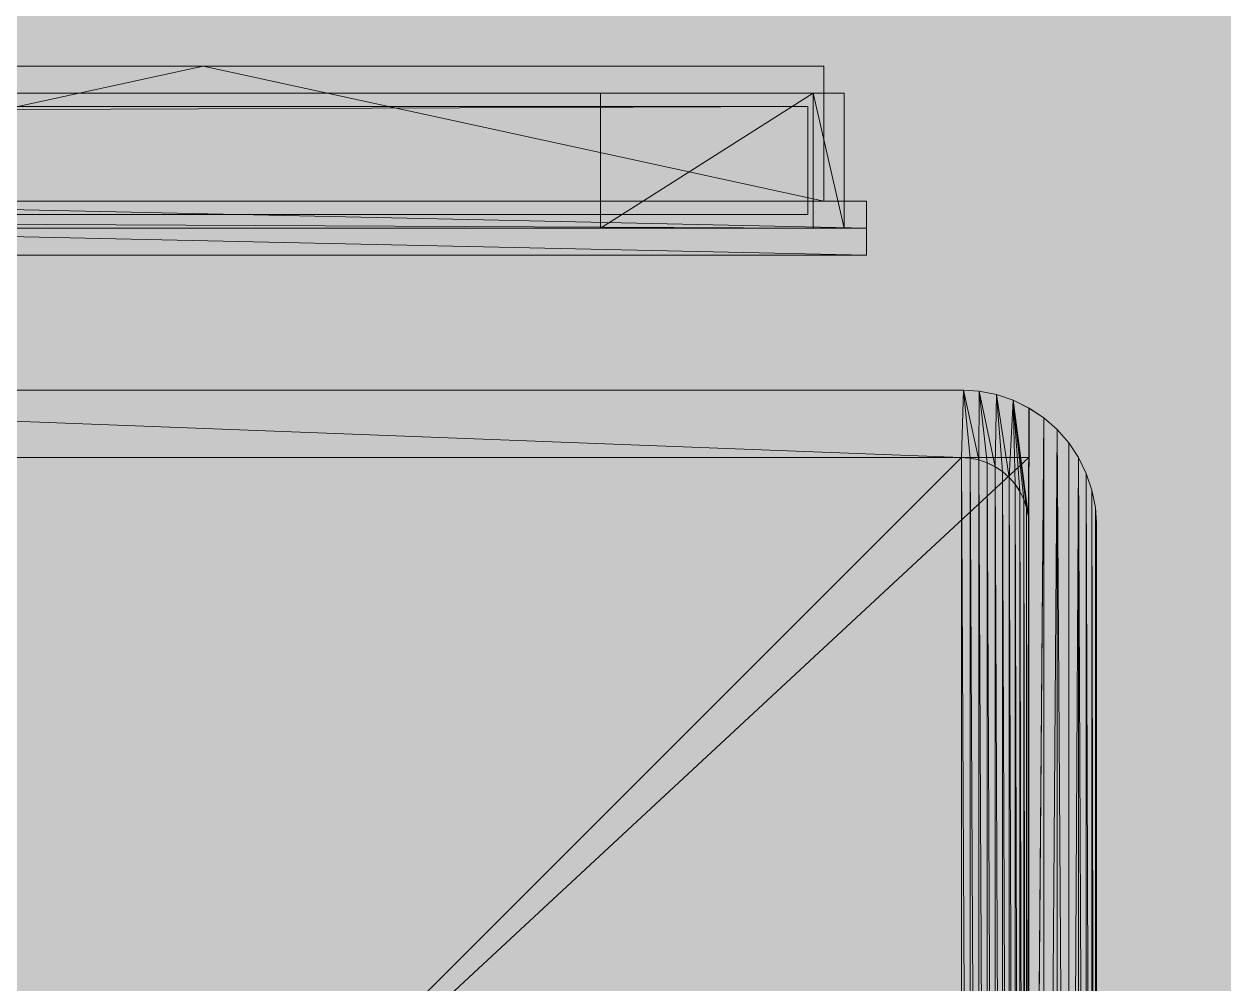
# Model space of a CAD drawing. Header units: millimetres. Extents: x -284281 to 1648660, y -821378 to -151356.
# Drawn here: x -207721.1 to -207507.8, y -270764.4 to -270593.9 of the extents above; entities that cross this region are included whole.
import ezdxf

# ---------------------------------------------------------------- set-up
doc = ezdxf.new("R2010")
doc.units = ezdxf.units.MM
doc.header["$MEASUREMENT"] = 0
doc.layers.add('Sols_ Dalles', color=7, linetype='Continuous')

# ---------------------------------------------------------------- blocks, each defined once
blk = doc.blocks.new('Dalle_14_1', base_point=(217961.31, -273253.27))
at = {"layer": 'Sols_ Dalles', "linetype": 'Continuous', "lineweight": 0, "true_color": 0x2e271c}
blk.add_hatch(color=250, dxfattribs=at).paths.add_polyline_path([(217961.31, -273253.27, 0.415791), (219972.08, -275253.24), (252109.07, -275105.97, 0.414214), (254098.27, -273095.23), (254087.39, -271073.02, -0.001346), (254087.36, -271062.25), (253905.62, -271062.25), (253905.62, -267687.29), (253887.34, -267687.29), (253887.34, -265687.29), (250537.57, -265687.29), (250537.57, -270787.29), (250537.73, -271092.13), (250548.62, -273114.34), (220537.57, -273253.27), (220537.57, -270687.29), (220537.57, -265687.29), (219961.31, -265687.29, 0.258849), (218113.76, -267154.75, 0.098562), (217961.31, -267920.63)])
blk = doc.blocks.new('Forme_51_1')
at = {"color": 7, "linetype": 'Continuous', "lineweight": 20, "flags": 128}
for points in [[(218250.85, -270671.01), (218586.85, -270671.01)], [(218250.85, -270671.01), (218586.85, -270671.01)], [(218586.85, -270671.01), (218586.85, -270983.01)], [(218586.85, -270671.01), (218586.85, -270983.01)]]:
    blk.add_lwpolyline(points, dxfattribs=at)
blk = doc.blocks.new('Forme_52_1')
at = {"color": 7, "linetype": 'Continuous', "lineweight": 20, "flags": 128}
for points in [[(218250.85, -270671.01), (218586.85, -270671.01)], [(218250.85, -270983.01), (218586.85, -270671.01)], [(218586.85, -270983.01), (218586.85, -270671.01)]]:
    blk.add_lwpolyline(points, dxfattribs=at)
blk = doc.blocks.new('Forme_54_1')
at = {"color": 212, "linetype": 'Continuous', "lineweight": 5, "true_color": 0xcb00cc, "flags": 128}
blk.add_lwpolyline([(218586.85, -270846.21), (218586.85, -270683.01), (218586.81, -270682.33), (218586.76, -270681.45), (218586.62, -270680.78), (218586.45, -270679.9), (218586.23, -270679.26), (218585.94, -270678.41), (218585.64, -270677.81), (218585.25, -270677.01), (218584.87, -270676.44), (218584.38, -270675.7), (218583.93, -270675.19), (218583.34, -270674.53), (218582.67, -270673.94), (218582.16, -270673.49), (218581.42, -270673), (218580.85, -270672.62), (218580.06, -270672.22), (218579.45, -270671.92), (218578.61, -270671.64), (218577.96, -270671.42), (218577.09, -270671.25), (218576.43, -270671.12), (218575.53, -270671.06), (218574.85, -270671.01), (218398.05, -270671.01)], dxfattribs=at)
at = {"color": 7, "linetype": 'Continuous', "lineweight": 20, "flags": 128}
for points in [[(218586.85, -270971.01), (218586.76, -270681.45), (218586.45, -270679.9), (218585.94, -270678.41), (218585.25, -270677.01), (218584.38, -270675.7), (218583.34, -270674.53), (218582.16, -270673.49), (218580.85, -270672.62), (218579.45, -270671.92), (218577.96, -270671.42), (218576.43, -270671.12), (218574.85, -270671.01), (218262.85, -270671.01)], [(218262.85, -270983.01), (218574.85, -270671.01)], [(218576.43, -270982.91), (218574.85, -270671.01)], [(218574.85, -270983.01), (218574.85, -270671.01)], [(218576.43, -270982.91), (218576.43, -270671.12)], [(218577.96, -270982.6), (218576.43, -270671.12)], [(218577.96, -270982.6), (218577.96, -270671.42)], [(218579.45, -270982.1), (218577.96, -270671.42)], [(218580.85, -270981.4), (218579.45, -270671.92)], [(218579.45, -270982.1), (218579.45, -270671.92)], [(218580.85, -270981.4), (218580.85, -270672.62)], [(218582.16, -270980.53), (218580.85, -270672.62)], [(218582.16, -270980.53), (218582.16, -270673.49)], [(218583.34, -270979.49), (218582.16, -270673.49)], [(218583.34, -270979.49), (218583.34, -270674.53)], [(218584.38, -270978.32), (218583.34, -270674.53)], [(218585.25, -270977.01), (218584.38, -270675.7)], [(218584.38, -270978.32), (218584.38, -270675.7)], [(218585.25, -270977.01), (218585.25, -270677.01)], [(218585.94, -270975.61), (218585.25, -270677.01)], [(218586.45, -270974.12), (218585.94, -270678.41)], [(218585.94, -270975.61), (218585.94, -270678.41)], [(218586.76, -270972.58), (218586.45, -270679.9)], [(218586.45, -270974.12), (218586.45, -270679.9)], [(218586.76, -270972.58), (218586.76, -270681.45)], [(218586.85, -270971.01), (218586.85, -270683.01), (218586.76, -270681.45)]]:
    blk.add_lwpolyline(points, dxfattribs=at)
blk = doc.blocks.new('Forme_55_1')
at = {"color": 7, "linetype": 'Continuous', "lineweight": 20, "flags": 128}
for points in [[(218598.85, -270971.41), (218598.85, -270682.61), (218598.67, -270679.88), (218598.06, -270676.79), (218597.05, -270673.82), (218595.66, -270671), (218593.92, -270668.38), (218591.85, -270666.02), (218589.48, -270663.95), (218586.87, -270662.2), (218584.06, -270660.81), (218581.08, -270659.8), (218578, -270659.19), (218575.25, -270659.01), (218262.47, -270659.01)], [(218262.47, -270659.01), (218574.85, -270671.01), (218576.43, -270671.12), (218577.96, -270671.42), (218579.45, -270671.92), (218580.85, -270672.62), (218582.16, -270673.49), (218583.34, -270674.53), (218584.38, -270675.7), (218585.25, -270677.01), (218585.94, -270678.41), (218586.45, -270679.9), (218586.76, -270681.45), (218586.85, -270683.01), (218586.85, -270971.01), (218586.87, -270991.82)], [(218574.85, -270671.01), (218575.25, -270659.01)], [(218577.96, -270671.42), (218575.25, -270659.01)], [(218576.43, -270671.12), (218575.25, -270659.01)], [(218577.96, -270671.42), (218578, -270659.19)], [(218579.45, -270671.92), (218578, -270659.19)], [(218580.85, -270672.62), (218578, -270659.19)], [(218580.85, -270672.62), (218581.08, -270659.8)], [(218582.16, -270673.49), (218581.08, -270659.8)], [(218583.34, -270674.53), (218581.08, -270659.8)], [(218583.34, -270674.53), (218584.06, -270660.81)], [(218585.25, -270677.01), (218584.06, -270660.81)], [(218585.94, -270678.41), (218584.06, -270660.81)], [(218586.45, -270679.9), (218584.06, -270660.81)], [(218586.76, -270681.45), (218584.06, -270660.81)], [(218584.38, -270675.7), (218584.06, -270660.81)], [(218586.76, -270681.45), (218586.87, -270662.2)], [(218586.85, -270683.01), (218586.87, -270662.2)], [(218586.87, -270991.82), (218589.48, -270663.95)], [(218589.48, -270990.08), (218589.48, -270663.95)], [(218589.48, -270990.08), (218591.85, -270666.02)], [(218591.85, -270988), (218591.85, -270666.02)], [(218593.92, -270985.64), (218591.85, -270666.02)], [(218593.92, -270985.64), (218593.92, -270668.38)], [(218250.84, -270991.82), (218250.85, -270971.01), (218250.85, -270683.01), (218250.96, -270681.45), (218251.26, -270679.9), (218251.77, -270678.41), (218252.46, -270677.01), (218253.34, -270675.7), (218254.37, -270674.53), (218255.56, -270673.49), (218256.85, -270672.62), (218258.27, -270671.92), (218259.75, -270671.42), (218261.29, -270671.12), (218262.85, -270671.01), (218574.85, -270671.01)], [(218593.92, -270985.64), (218595.66, -270671)], [(218597.05, -270980.2), (218595.66, -270671)], [(218595.66, -270983.02), (218595.66, -270671)], [(218598.06, -270977.23), (218597.05, -270673.82)], [(218597.05, -270980.2), (218597.05, -270673.82)], [(218598.67, -270974.14), (218598.06, -270676.79)], [(218598.06, -270977.23), (218598.06, -270676.79)], [(218598.85, -270971.41), (218598.67, -270679.88)], [(218598.67, -270974.14), (218598.67, -270679.88)]]:
    blk.add_lwpolyline(points, dxfattribs=at)
blk = doc.blocks.new('Forme_56_1')
at = {"color": 7, "linetype": 'Continuous', "lineweight": 20, "flags": 128}
for points in [[(218329.83, -270601.41), (218309.02, -270601.41), (218288.22, -270601.41)], [(218288.22, -270625.41), (218288.22, -270601.41)], [(218290.11, -270606.21), (218288.22, -270601.41)], [(218329.83, -270601.41), (218290.11, -270606.21)], [(218309.02, -270601.41), (218290.11, -270606.21)], [(218327.93, -270606.21), (218329.83, -270601.41)], [(218329.83, -270601.41), (218440.12, -270601.41), (218550.41, -270601.41)], [(218550.41, -270625.41), (218440.12, -270601.41), (218329.83, -270625.41)], [(218329.83, -270601.41), (218329.83, -270625.41)], [(218550.41, -270601.41), (218550.41, -270625.41)], [(218290.11, -270606.21), (218288.22, -270625.41)], [(218327.93, -270606.21), (218290.11, -270606.21)], [(218290.11, -270630.21), (218290.11, -270606.21)], [(218327.93, -270606.21), (218327.93, -270630.21)], [(218329.83, -270625.41), (218327.93, -270606.21)], [(218280.66, -270635.01), (218280.66, -270630.21), (218280.66, -270625.41)], [(218280.66, -270625.41), (218288.22, -270625.41)], [(218288.22, -270625.41), (218280.66, -270630.21)], [(218290.11, -270630.21), (218288.22, -270625.41)], [(218327.93, -270626.09), (218290.11, -270630.21)], [(218329.83, -270625.41), (218327.93, -270630.21)], [(218337.39, -270625.41), (218327.93, -270630.21)], [(218329.83, -270625.41), (218337.39, -270625.41)], [(218337.39, -270625.41), (218557.98, -270625.41)], [(218557.98, -270630.21), (218337.39, -270625.41)], [(218337.39, -270625.41), (218337.39, -270630.21), (218337.39, -270635.01)], [(218557.98, -270625.41), (218557.98, -270630.21), (218557.98, -270635.01)], [(218280.66, -270630.21), (218290.11, -270630.21), (218327.93, -270630.21), (218337.39, -270630.21)], [(218290.11, -270630.21), (218280.66, -270635.01)], [(218337.39, -270630.21), (218280.66, -270635.01)], [(218337.39, -270630.21), (218557.98, -270630.21)], [(218557.98, -270635.01), (218337.39, -270630.21)], [(218337.39, -270635.01), (218280.66, -270635.01)], [(218557.98, -270635.01), (218337.39, -270635.01)]]:
    blk.add_lwpolyline(points, dxfattribs=at)
blk = doc.blocks.new('Forme_57_1')
at = {"color": 7, "linetype": 'Continuous', "lineweight": 20, "flags": 128}
for points in [[(218548.53, -270606.21), (218510.7, -270630.21)], [(218510.7, -270606.21), (218510.7, -270630.21)], [(218548.53, -270606.21), (218510.7, -270606.21)], [(218554.03, -270630.21), (218548.53, -270606.21)], [(218554.03, -270606.21), (218548.53, -270606.21)], [(218548.53, -270630.21), (218548.53, -270606.21)], [(218554.03, -270630.21), (218554.03, -270606.21)], [(218510.7, -270630.21), (218548.53, -270630.21)], [(218554.03, -270630.21), (218548.53, -270630.21)]]:
    blk.add_lwpolyline(points, dxfattribs=at)
blk = doc.blocks.new('Forme_58_1')
at = {"color": 7, "linetype": 'Continuous', "lineweight": 20, "flags": 128}
for points in [[(218021.11, -270608.61), (218547.58, -270608.61)], [(218547.58, -270608.61), (218021.11, -270610.6)], [(218547.58, -270608.61), (218547.58, -270627.81)], [(218021.11, -270627.81), (218547.58, -270627.81)]]:
    blk.add_lwpolyline(points, dxfattribs=at)
blk = doc.blocks.new('Forme_59_1')
at = {"color": 7, "linetype": 'Continuous', "lineweight": 20, "flags": 128}
for points in [[(218548.53, -270606.21), (218028.06, -270606.21)], [(218548.53, -270606.21), (218548.53, -270630.21)], [(218548.53, -270630.21), (218028.06, -270627.75)], [(218548.53, -270630.21), (218028.06, -270630.21)]]:
    blk.add_lwpolyline(points, dxfattribs=at)

msp = doc.modelspace()

# ---------------------------------------------------------------- hatches: boundary and pattern name
at = {"layer": 'Sols_ Dalles', "linetype": 'Continuous', "lineweight": 0, "true_color": 0x2e271c}
msp.add_hatch(color=250, dxfattribs=at).paths.add_polyline_path([(-208168.02222, -273253.26877, 0.415791099), (-206157.25619, -275253.23979), (-174020.265, -275105.96997, 0.414213562), (-172031.06001, -273095.23292), (-172041.94576, -271073.02067, -0.001345761), (-172041.97474, -271062.25464), (-172041.97474, -267687.29374), (-172041.97474, -265687.29374), (-175591.76314, -265687.29374), (-175591.76314, -270787.29219), (-175591.60232, -271092.1288), (-175580.71657, -273114.34105), (-205591.76314, -273253.26877), (-205591.76314, -270687.29374), (-205591.76314, -265687.29374), (-206168.02222, -265687.29374, 0.258848905), (-208015.56832, -267154.75238, 0.098561619), (-208168.02222, -267920.63319)])

# ---------------------------------------------------------------- linework, layer by layer
at = {"color": 7, "linetype": 'Continuous', "lineweight": 20, "flags": 128}
for points in [[(-207799.50633, -270601.40986), (-207689.21431, -270601.40986), (-207578.92228, -270601.40986)], [(-207578.92228, -270625.40986), (-207689.21431, -270601.40986), (-207799.50633, -270625.40986)], [(-207578.92228, -270601.40986), (-207578.92228, -270625.40986)], [(-207580.80628, -270606.20986), (-208101.26673, -270606.20986)], [(-207580.80628, -270606.20986), (-207618.63029, -270630.20986)], [(-207618.63029, -270606.20986), (-207618.63029, -270630.20986)], [(-207580.80628, -270606.20986), (-207618.63029, -270606.20986)], [(-207575.29828, -270630.20986), (-207580.80628, -270606.20986)], [(-207575.29828, -270606.20986), (-207580.80628, -270606.20986)], [(-207580.80628, -270630.20986), (-207580.80628, -270606.20986)], [(-207580.80628, -270606.20986), (-207580.80628, -270630.20986)], [(-207575.29828, -270630.20986), (-207575.29828, -270606.20986)], [(-208108.21841, -270608.60986), (-207581.75428, -270608.60986)], [(-207581.75428, -270608.60986), (-208108.21841, -270610.60347)], [(-207581.75428, -270608.60986), (-207581.75428, -270627.80986)], [(-207791.94633, -270625.40986), (-207571.35028, -270625.40986)], [(-207571.35028, -270630.20986), (-207791.94633, -270625.40986)], [(-207571.35028, -270625.40986), (-207571.35028, -270630.20986), (-207571.35028, -270635.00986)], [(-208108.21841, -270627.80986), (-207581.75428, -270627.80986)], [(-207580.80628, -270630.20986), (-208101.26673, -270627.74627)], [(-207580.80628, -270630.20986), (-208101.26673, -270630.20986)], [(-207791.94633, -270630.20986), (-207571.35028, -270630.20986)], [(-207571.35028, -270635.00986), (-207791.94633, -270630.20986)], [(-207618.63029, -270630.20986), (-207580.80628, -270630.20986)], [(-207575.29828, -270630.20986), (-207580.80628, -270630.20986)], [(-207571.35028, -270635.00986), (-207791.94633, -270635.00986)], [(-207530.47827, -270971.40587), (-207530.47827, -270682.61386), (-207530.65827, -270679.87786), (-207531.27027, -270676.79386), (-207532.27827, -270673.81786), (-207533.67027, -270670.99786), (-207535.41027, -270668.38186), (-207537.48627, -270666.01786), (-207539.85027, -270663.95386), (-207542.46627, -270662.20186), (-207545.27427, -270660.80986), (-207548.25027, -270659.80186), (-207551.33428, -270659.18986), (-207554.08228, -270659.00986), (-207866.86235, -270659.00986)], [(-207866.86235, -270659.00986), (-207554.47828, -270671.00986), (-207552.90628, -270671.11786), (-207551.37028, -270671.41786), (-207549.88227, -270671.92186), (-207548.47827, -270672.61786), (-207547.17027, -270673.49386), (-207545.99427, -270674.52586), (-207544.95027, -270675.70186), (-207544.08627, -270677.00986), (-207543.39027, -270678.41386), (-207542.88627, -270679.90186), (-207542.57427, -270681.44986), (-207542.47827, -270683.00986), (-207542.47827, -270971.00987), (-207542.46627, -270991.81787)], [(-207554.47828, -270671.00986), (-207554.08228, -270659.00986)], [(-207551.37028, -270671.41786), (-207554.08228, -270659.00986)], [(-207552.90628, -270671.11786), (-207554.08228, -270659.00986)], [(-207551.37028, -270671.41786), (-207551.33428, -270659.18986)], [(-207549.88227, -270671.92186), (-207551.33428, -270659.18986)], [(-207548.47827, -270672.61786), (-207551.33428, -270659.18986)], [(-207548.47827, -270672.61786), (-207548.25027, -270659.80186)], [(-207547.17027, -270673.49386), (-207548.25027, -270659.80186)], [(-207545.99427, -270674.52586), (-207548.25027, -270659.80186)], [(-207545.99427, -270674.52586), (-207545.27427, -270660.80986)], [(-207544.08627, -270677.00986), (-207545.27427, -270660.80986)], [(-207543.39027, -270678.41386), (-207545.27427, -270660.80986)], [(-207542.88627, -270679.90186), (-207545.27427, -270660.80986)], [(-207542.57427, -270681.44986), (-207545.27427, -270660.80986)], [(-207544.95027, -270675.70186), (-207545.27427, -270660.80986)], [(-207542.57427, -270681.44986), (-207542.46627, -270662.20186)], [(-207542.47827, -270683.00986), (-207542.46627, -270662.20186)], [(-207542.46627, -270991.81787), (-207539.85027, -270663.95386)], [(-207539.85027, -270990.07787), (-207539.85027, -270663.95386)], [(-207539.85027, -270990.07787), (-207537.48627, -270666.01786)], [(-207537.48627, -270988.00187), (-207537.48627, -270666.01786)], [(-207535.41027, -270985.63787), (-207537.48627, -270666.01786)], [(-207535.41027, -270985.63787), (-207535.41027, -270668.38186)], [(-207878.49035, -270991.81787), (-207878.47835, -270971.00987), (-207878.47835, -270683.00986), (-207878.37035, -270681.44986), (-207878.07035, -270679.90186), (-207877.56635, -270678.41386), (-207876.87035, -270677.00986), (-207875.99435, -270675.70186), (-207874.96235, -270674.52586), (-207873.77435, -270673.49386), (-207872.47835, -270672.61786), (-207871.06235, -270671.92186), (-207869.58635, -270671.41786), (-207868.03835, -270671.11786), (-207866.47835, -270671.00986), (-207554.47828, -270671.00986)], [(-207878.47835, -270671.00986), (-207542.47827, -270671.00986)], [(-207878.47835, -270671.00986), (-207542.47827, -270671.00986)], [(-207878.47835, -270671.00986), (-207542.47827, -270671.00986)], [(-207878.47835, -270983.00987), (-207542.47827, -270671.00986)], [(-207542.47827, -270971.00987), (-207542.57427, -270681.44986), (-207542.88627, -270679.90186), (-207543.39027, -270678.41386), (-207544.08627, -270677.00986), (-207544.95027, -270675.70186), (-207545.99427, -270674.52586), (-207547.17027, -270673.49386), (-207548.47827, -270672.61786), (-207549.88227, -270671.92186), (-207551.37028, -270671.41786), (-207552.90628, -270671.11786), (-207554.47828, -270671.00986), (-207866.47835, -270671.00986)], [(-207866.47835, -270983.00987), (-207554.47828, -270671.00986)], [(-207552.90628, -270982.91387), (-207554.47828, -270671.00986)], [(-207554.47828, -270983.00987), (-207554.47828, -270671.00986)], [(-207552.90628, -270982.91387), (-207552.90628, -270671.11786)], [(-207551.37028, -270982.60187), (-207552.90628, -270671.11786)], [(-207551.37028, -270982.60187), (-207551.37028, -270671.41786)], [(-207549.88227, -270982.09787), (-207551.37028, -270671.41786)], [(-207548.47827, -270981.40187), (-207549.88227, -270671.92186)], [(-207549.88227, -270982.09787), (-207549.88227, -270671.92186)], [(-207542.47827, -270671.00986), (-207542.47827, -270983.00987)], [(-207542.47827, -270671.00986), (-207542.47827, -270983.00987)], [(-207542.47827, -270983.00987), (-207542.47827, -270671.00986)], [(-207535.41027, -270985.63787), (-207533.67027, -270670.99786)], [(-207532.27827, -270980.20187), (-207533.67027, -270670.99786)], [(-207533.67027, -270983.02187), (-207533.67027, -270670.99786)], [(-207548.47827, -270981.40187), (-207548.47827, -270672.61786)], [(-207547.17027, -270980.52587), (-207548.47827, -270672.61786)], [(-207547.17027, -270980.52587), (-207547.17027, -270673.49386)], [(-207545.99427, -270979.49387), (-207547.17027, -270673.49386)], [(-207531.27027, -270977.22587), (-207532.27827, -270673.81786)], [(-207532.27827, -270980.20187), (-207532.27827, -270673.81786)], [(-207545.99427, -270979.49387), (-207545.99427, -270674.52586)], [(-207544.95027, -270978.31787), (-207545.99427, -270674.52586)], [(-207544.08627, -270977.00987), (-207544.95027, -270675.70186)], [(-207544.95027, -270978.31787), (-207544.95027, -270675.70186)], [(-207544.08627, -270977.00987), (-207544.08627, -270677.00986)], [(-207543.39027, -270975.60587), (-207544.08627, -270677.00986)], [(-207542.88627, -270974.11787), (-207543.39027, -270678.41386)], [(-207543.39027, -270975.60587), (-207543.39027, -270678.41386)], [(-207530.65827, -270974.14187), (-207531.27027, -270676.79386)], [(-207531.27027, -270977.22587), (-207531.27027, -270676.79386)], [(-207542.57427, -270972.58187), (-207542.88627, -270679.90186)], [(-207542.88627, -270974.11787), (-207542.88627, -270679.90186)], [(-207530.47827, -270971.40587), (-207530.65827, -270679.87786)], [(-207530.65827, -270974.14187), (-207530.65827, -270679.87786)], [(-207542.57427, -270972.58187), (-207542.57427, -270681.44986)], [(-207542.47827, -270971.00987), (-207542.47827, -270683.00986), (-207542.57427, -270681.44986)]]:
    msp.add_lwpolyline(points, dxfattribs=at)
at = {"color": 212, "linetype": 'Continuous', "lineweight": 5, "true_color": 0xcb00cc, "flags": 128}
msp.add_lwpolyline([(-207542.47827, -270846.20998), (-207542.47827, -270683.00986), (-207542.51987, -270682.33386), (-207542.57427, -270681.44986), (-207542.70947, -270680.77906), (-207542.88627, -270679.90186), (-207543.10467, -270679.25706), (-207543.39027, -270678.41386), (-207543.69187, -270677.80546), (-207544.08627, -270677.00986), (-207544.46067, -270676.44306), (-207544.95027, -270675.70186), (-207545.40267, -270675.19226), (-207545.99427, -270674.52586), (-207546.66067, -270673.94106), (-207547.17027, -270673.49386), (-207547.91147, -270672.99746), (-207548.47827, -270672.61786), (-207549.27388, -270672.22346), (-207549.88227, -270671.92186), (-207550.72548, -270671.63626), (-207551.37028, -270671.41786), (-207552.24068, -270671.24786), (-207552.90628, -270671.11786), (-207553.79708, -270671.05666), (-207554.47828, -270671.00986), (-207731.27844, -270671.00986)], dxfattribs=at)

# ---------------------------------------------------------------- block references
at = {"linetype": 'Continuous', "lineweight": 0}
for name in ['Forme_56_1', 'Forme_59_1', 'Forme_57_1', 'Forme_58_1', 'Forme_55_1', 'Forme_51_1', 'Forme_52_1', 'Forme_54_1']:
    msp.add_blockref(name, (-426129.3317, 0), dxfattribs=at)
at = {"layer": 'Sols_ Dalles', "color": 250, "linetype": 'Continuous', "lineweight": 5, "true_color": 0x1f1f1f}
msp.add_blockref('Dalle_14_1', (-208168.02222, -273253.26877), dxfattribs=at)

doc.saveas('drawing.dxf')
